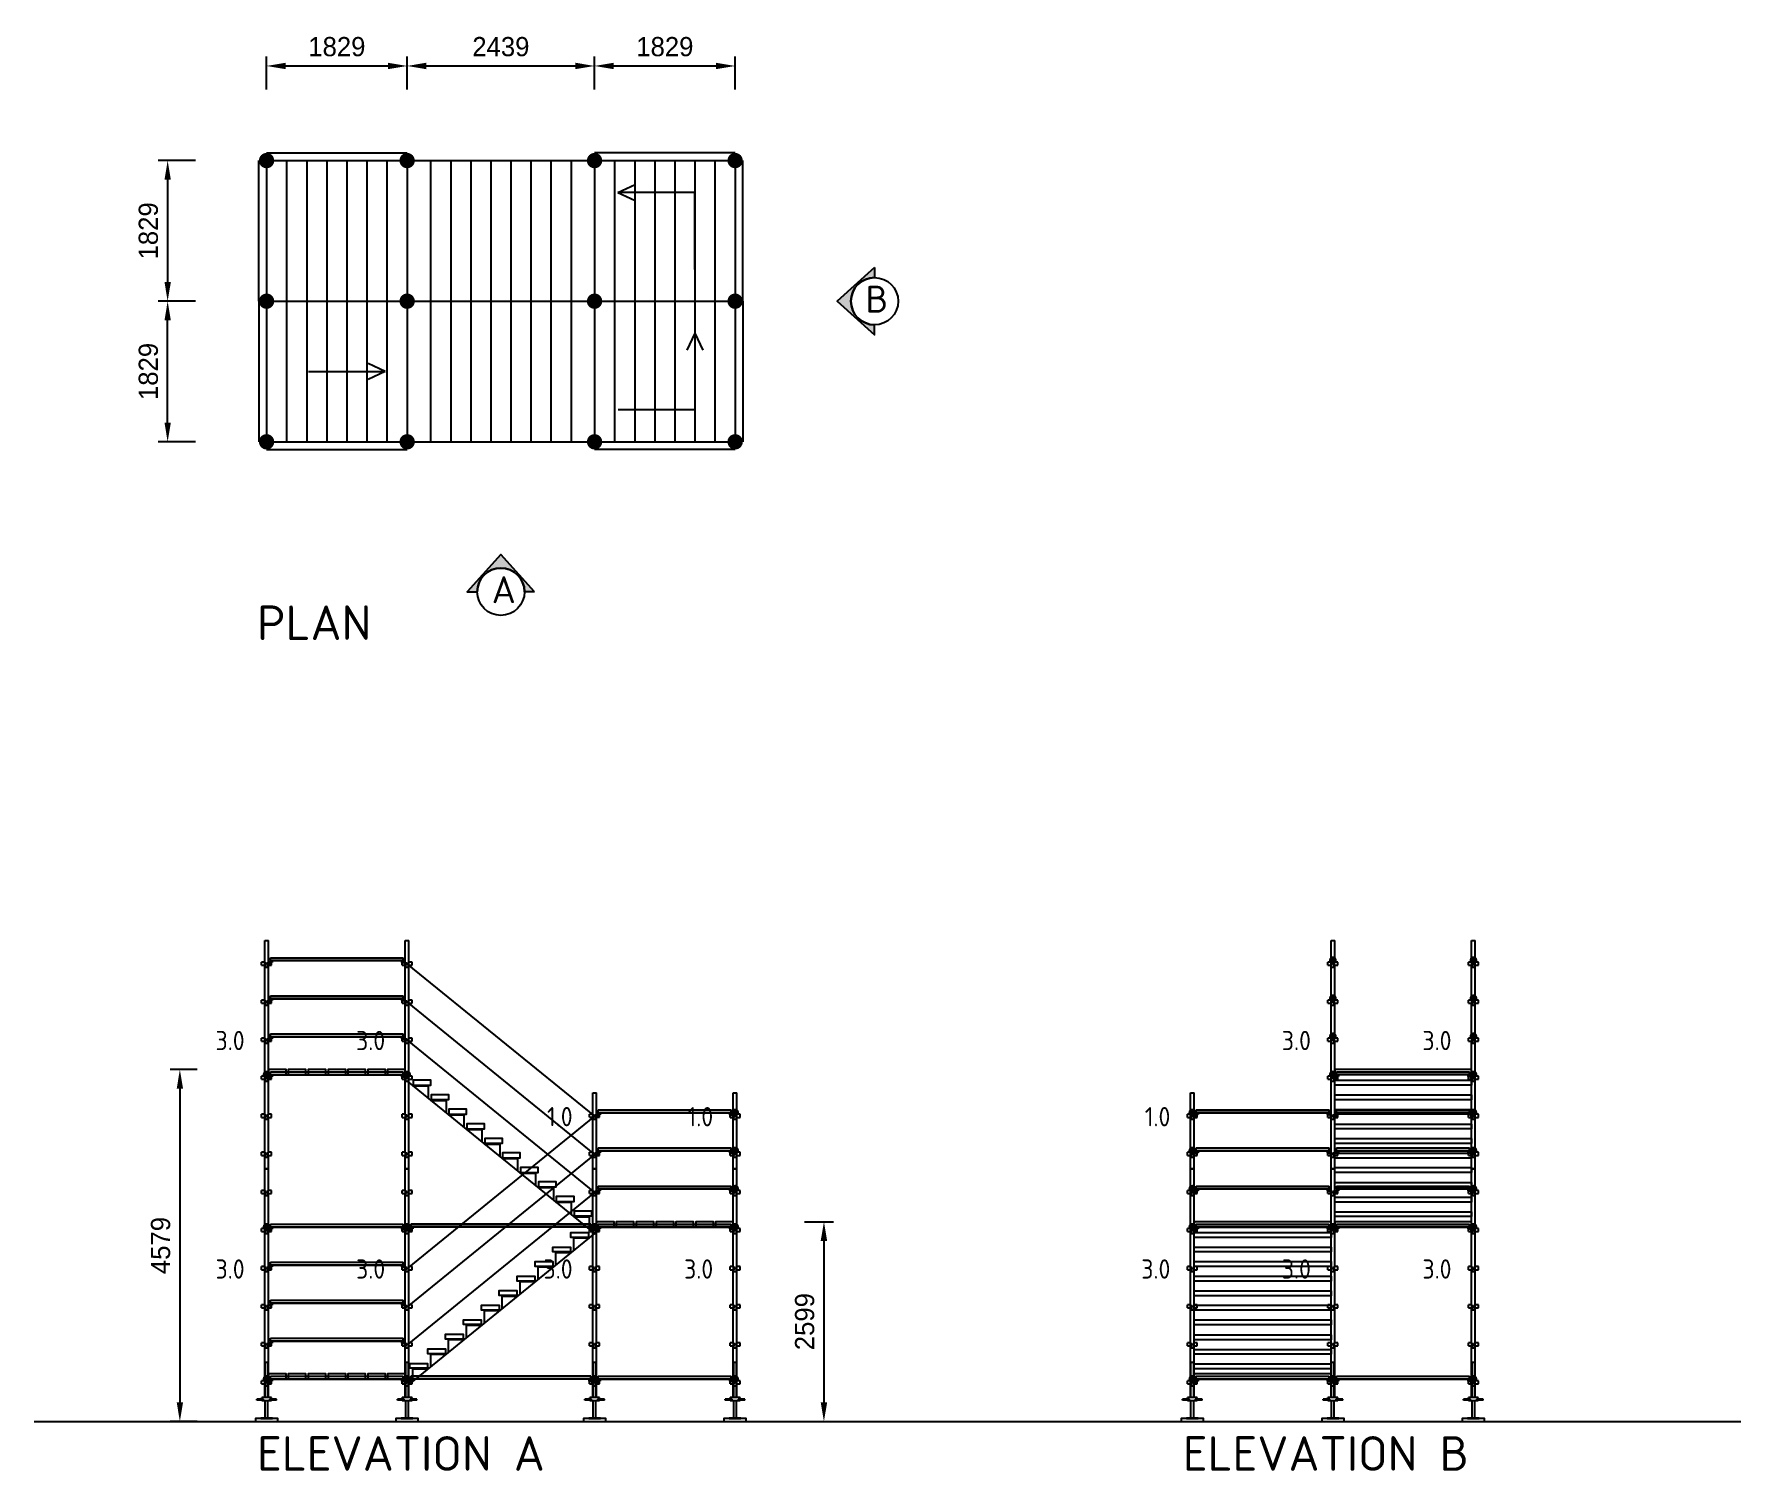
# Model space of a CAD drawing. Header units: millimetres. Extents: x 40089 to 62298, y -11048 to 7641.
import ezdxf
from ezdxf.enums import TextEntityAlignment as Align

# ---------------------------------------------------------------- set-up
doc = ezdxf.new("R2010")
doc.units = ezdxf.units.MM
doc.header["$PDMODE"] = 34
doc.header["$PDSIZE"] = -10
doc.layers.get('0').update_dxf_attribs({"linetype": 'CONTINUOUS'})
doc.layers.get('Defpoints').update_dxf_attribs({"linetype": 'CONTINUOUS'})
doc.layers.add('KwikScaf Matrix', color=7, linetype='CONTINUOUS')
doc.layers.add('KwikScaf Sections', color=7, linetype='CONTINUOUS')
doc.styles.add('KwikScaf ISO', font='isocp.shx')
doc.dimstyles.new('ISO-25', dxfattribs={"dimscale": 0, "dimtxt": 250, "dimasz": 250, "dimexe": 125, "dimexo": 125, "dimgap": 125, "dimtad": 1, "dimdec": 0, "dimdsep": 46, "dimtxsty": 'Standard', "dimcen": 250, "dimclrd": 256, "dimclre": 256, "dimclrt": 256, "dimazin": 0, "dimtfac": 1, "dimtdec": 0, "dimtmove": 0, "dimatfit": 3, "dimfxl": 1, "dimlwd": -1, "dimlwe": -1, "dimarcsym": 0})

# ---------------------------------------------------------------- blocks, each defined once
blk = doc.blocks.new('*D39')
for p, q in [((43113, 6921), (43113, 7352)), ((44942, 6921), (44942, 7352)), ((43363, 7227), (44692, 7227))]:
    blk.add_line(p, q)
for points in [[(43363, 7269), (43363, 7185), (43113, 7227)], [(44692, 7269), (44692, 7185), (44942, 7227)]]:
    blk.add_solid(points)
at = {"layer": 'Defpoints', "color": 0}
for p in [(44942, 7227), (43113, 6796), (44942, 6796)]:
    blk.add_point(p, dxfattribs=at)
at = {"insert": (44028, 7477), "char_height": 250, "attachment_point": 5}
blk.add_mtext('1829', dxfattribs=at)
blk = doc.blocks.new('*D40')
for p, q in [((44942, 6921), (44942, 7352)), ((47381, 6921), (47381, 7352)), ((45192, 7227), (47131, 7227))]:
    blk.add_line(p, q)
for points in [[(45192, 7269), (45192, 7185), (44942, 7227)], [(47131, 7269), (47131, 7185), (47381, 7227)]]:
    blk.add_solid(points)
at = {"layer": 'Defpoints', "color": 0}
for p in [(47381, 7227), (44942, 6796), (47381, 6796)]:
    blk.add_point(p, dxfattribs=at)
at = {"insert": (46162, 7477), "char_height": 250, "attachment_point": 5}
blk.add_mtext('2439', dxfattribs=at)
blk = doc.blocks.new('*D41')
for p, q in [((47381, 6921), (47381, 7352)), ((49210, 6921), (49210, 7352)), ((47631, 7227), (48960, 7227))]:
    blk.add_line(p, q)
for points in [[(47631, 7269), (47631, 7185), (47381, 7227)], [(48960, 7269), (48960, 7185), (49210, 7227)]]:
    blk.add_solid(points)
at = {"layer": 'Defpoints', "color": 0}
for p in [(49210, 7227), (47381, 6796), (49210, 6796)]:
    blk.add_point(p, dxfattribs=at)
at = {"insert": (48296, 7477), "char_height": 250, "attachment_point": 5}
blk.add_mtext('1829', dxfattribs=at)
blk = doc.blocks.new('*D42')
for p, q in [((42188, 5996), (41701, 5996)), ((41826, 5746), (41826, 4417)), ((42188, 4167), (41701, 4167))]:
    blk.add_line(p, q)
for points in [[(41785, 5746), (41868, 5746), (41826, 5996)], [(41785, 4417), (41868, 4417), (41826, 4167)]]:
    blk.add_solid(points)
at = {"layer": 'Defpoints', "color": 0}
for p in [(42313, 5996), (41826, 4167), (42313, 4167)]:
    blk.add_point(p, dxfattribs=at)
at = {"insert": (41576, 5082), "char_height": 250, "attachment_point": 5, "rotation": 90}
blk.add_mtext('1829', dxfattribs=at)
blk = doc.blocks.new('*D43')
for p, q in [((42188, 4167), (41701, 4167)), ((41826, 2588), (41826, 3917)), ((42188, 2338), (41701, 2338))]:
    blk.add_line(p, q)
for points in [[(41785, 3917), (41868, 3917), (41826, 4167)], [(41785, 2588), (41868, 2588), (41826, 2338)]]:
    blk.add_solid(points)
at = {"layer": 'Defpoints', "color": 0}
for p in [(41826, 4167), (42313, 4167), (42313, 2338)]:
    blk.add_point(p, dxfattribs=at)
at = {"insert": (41576, 3253), "char_height": 250, "attachment_point": 5, "rotation": 90}
blk.add_mtext('1829', dxfattribs=at)
blk = doc.blocks.new('2D Standard 3 Metre')
at = {"layer": 'KwikScaf Matrix', "color": 0, "extrusion": (0, 1, 0)}
for p, q in [((-185, -24), (-185, 24)), ((-185, 24), (-8, 24)), ((-33, 16), (7, 16)), ((-33, 16), (-33, 6)), ((-33, 6), (-33, -6)), ((-8, 64), (-8, 60)), ((-8, 64), (32, 64)), ((-8, 60), (-8, 22)), ((-8, 22), (32, 22)), ((-8, 22), (-8, 18)), ((32, 18), (-8, 18)), ((7, 6), (7, 16)), ((7, -6), (7, 6)), ((32, 60), (32, 64)), ((32, 22), (32, 60)), ((32, 24), (487, 24)), ((32, 18), (32, 22)), ((462, 16), (462, 6)), ((462, 16), (502, 16)), ((462, 6), (462, -6)), ((487, 64), (487, 60)), ((487, 64), (527, 64)), ((487, 60), (487, 22)), ((487, 22), (527, 22)), ((487, 22), (487, 18)), ((527, 18), (487, 18)), ((502, 6), (502, 16)), ((502, -6), (502, 6)), ((527, 60), (527, 64)), ((527, 22), (527, 60)), ((527, 24), (982, 24)), ((527, 18), (527, 22)), ((957, 16), (997, 16)), ((957, 16), (957, 6)), ((957, 6), (957, -6)), ((982, 64), (982, 60)), ((982, 64), (1022, 64)), ((982, 60), (982, 22)), ((982, 22), (1022, 22)), ((982, 22), (982, 18)), ((1022, 18), (982, 18)), ((997, 6), (997, 16)), ((997, -6), (997, 6)), ((1022, 60), (1022, 64)), ((1022, 22), (1022, 60)), ((1022, 24), (1477, 24)), ((1022, 18), (1022, 22)), ((1452, 16), (1492, 16)), ((1452, 16), (1452, 6)), ((1452, 6), (1452, -6)), ((1477, 64), (1477, 60)), ((1477, 64), (1517, 64)), ((1477, 60), (1477, 22)), ((1477, 22), (1517, 22)), ((1477, 22), (1477, 18)), ((1517, 18), (1477, 18)), ((1492, 6), (1492, 16)), ((1492, -6), (1492, 6)), ((1517, 60), (1517, 64)), ((1517, 22), (1517, 60)), ((1517, 24), (1972, 24)), ((1517, 18), (1517, 22)), ((1947, 16), (1987, 16)), ((1947, 16), (1947, 6)), ((1947, 6), (1947, -6)), ((1972, 64), (1972, 60)), ((1972, 64), (2012, 64)), ((1972, 60), (1972, 22)), ((1972, 22), (2012, 22)), ((1972, 22), (1972, 18)), ((2012, 18), (1972, 18)), ((1987, 6), (1987, 16)), ((1987, -6), (1987, 6)), ((2012, 60), (2012, 64)), ((2012, 22), (2012, 60)), ((2012, 24), (2467, 24)), ((2012, 18), (2012, 22)), ((2442, 16), (2442, 6)), ((2442, 16), (2482, 16)), ((2442, 6), (2442, -6)), ((2467, 64), (2467, 60)), ((2467, 64), (2507, 64)), ((2467, 60), (2467, 22)), ((2467, 22), (2507, 22)), ((2467, 22), (2467, 18)), ((2507, 18), (2467, 18)), ((2482, 6), (2482, 16)), ((2482, -6), (2482, 6)), ((2507, 60), (2507, 64)), ((2507, 22), (2507, 60)), ((2507, 24), (2787, 24)), ((2507, 18), (2507, 22)), ((2787, 24), (2787, -24)), ((-185, -24), (-8, -24)), ((-33, -6), (-33, -16)), ((-33, -16), (7, -16)), ((-8, -18), (32, -18)), ((-8, -18), (-8, -22)), ((-8, -22), (-8, -60)), ((-8, -22), (32, -22)), ((-8, -60), (-8, -64)), ((-8, -64), (32, -64)), ((7, -16), (7, -6)), ((32, -22), (32, -18)), ((32, -60), (32, -22)), ((32, -24), (487, -24)), ((32, -64), (32, -60)), ((462, -6), (462, -16)), ((462, -16), (502, -16)), ((487, -18), (527, -18)), ((487, -18), (487, -22)), ((487, -22), (487, -60)), ((487, -22), (527, -22)), ((487, -60), (487, -64)), ((487, -64), (527, -64)), ((502, -16), (502, -6)), ((527, -22), (527, -18)), ((527, -60), (527, -22)), ((527, -24), (982, -24)), ((527, -64), (527, -60)), ((957, -6), (957, -16)), ((957, -16), (997, -16)), ((982, -18), (1022, -18)), ((982, -18), (982, -22)), ((982, -22), (982, -60)), ((982, -22), (1022, -22)), ((982, -60), (982, -64)), ((982, -64), (1022, -64)), ((997, -16), (997, -6)), ((1022, -22), (1022, -18)), ((1022, -60), (1022, -22)), ((1022, -24), (1477, -24)), ((1022, -64), (1022, -60)), ((1452, -6), (1452, -16)), ((1452, -16), (1492, -16)), ((1477, -18), (1517, -18)), ((1477, -18), (1477, -22)), ((1477, -22), (1477, -60)), ((1477, -22), (1517, -22)), ((1477, -60), (1477, -64)), ((1477, -64), (1517, -64)), ((1492, -16), (1492, -6)), ((1517, -22), (1517, -18)), ((1517, -60), (1517, -22)), ((1517, -24), (1972, -24)), ((1517, -64), (1517, -60)), ((1947, -6), (1947, -16)), ((1947, -16), (1987, -16)), ((1972, -18), (2012, -18)), ((1972, -18), (1972, -22)), ((1972, -22), (1972, -60)), ((1972, -22), (2012, -22)), ((1972, -60), (1972, -64)), ((1972, -64), (2012, -64)), ((1987, -16), (1987, -6)), ((2012, -22), (2012, -18)), ((2012, -60), (2012, -22)), ((2012, -24), (2467, -24)), ((2012, -64), (2012, -60)), ((2442, -6), (2442, -16)), ((2442, -16), (2482, -16)), ((2467, -18), (2507, -18)), ((2467, -18), (2467, -22)), ((2467, -22), (2467, -60)), ((2467, -22), (2507, -22)), ((2467, -60), (2467, -64)), ((2467, -64), (2507, -64)), ((2482, -16), (2482, -6)), ((2507, -22), (2507, -18)), ((2507, -60), (2507, -22)), ((2507, -24), (2787, -24)), ((2507, -64), (2507, -60))]:
    blk.add_line(p, q, dxfattribs=at)
blk = doc.blocks.new('2D Jack Adjustable Screw')
at = {"color": 0, "extrusion": (1, -1.83691e-16, 2.30446e-16)}
for p, q in [((-265.5, 100), (-273.5, 100)), ((-273.5, 100), (-273.5, -52)), ((-265.5, 100), (-265.5, -52)), ((-265.5, 42.5), (-40, 42.5)), ((-265.5, 5.5), (-40, 5.5)), ((-40, 87.75), (-35, 87.75)), ((-40, 87.75), (-40, 24)), ((-40, 24), (-40, -39.75)), ((-35, 151.5), (-20, 151.5)), ((-35, 62.25), (-35, 151.5)), ((-35, 62.25), (-20, 62.25)), ((-20, 62.25), (-20, 151.5)), ((-20, 87.75), (0, 87.75)), ((0, 24), (0, 87.75)), ((0, 42.5), (454.5, 42.5)), ((0, -39.75), (0, 24)), ((0, 5.5), (454.5, 5.5)), ((454.5, 24), (454.5, 42.5)), ((454.5, 5.5), (454.5, 24)), ((-265.5, -52), (-273.5, -52)), ((-40, -39.75), (-35, -39.75)), ((-20, -14.25), (-35, -14.25)), ((-35, -103.5), (-35, -14.25)), ((-35, -103.5), (-20, -103.5)), ((-20, -103.5), (-20, -14.25)), ((-20, -39.75), (0, -39.75))]:
    blk.add_line(p, q, dxfattribs=at)
blk = doc.blocks.new('2D Transom 1.8 Metre')
at = {"color": 0, "extrusion": (0, 1, -1.83691e-16)}
for p, q in [((0, -25), (0, 50)), ((0, 50), (20, 50)), ((13, 0), (10, -25)), ((50, 0), (13, 0)), ((20, 50), (17, 25)), ((17, 25), (25, 25)), ((25, 63), (1755, 63)), ((25, 30), (25, 63)), ((25, 30), (1755, 30)), ((25, 25), (25, 30)), ((25, 25), (1755, 25)), ((50, 25), (50, 0)), ((1730, 25), (1730, 0)), ((1755, 30), (1755, 63)), ((1755, 25), (1755, 30)), ((1763, 25), (1755, 25)), ((1760, 50), (1763, 25)), ((1780, 50), (1760, 50)), ((1780, -25), (1780, 50)), ((10, -25), (0, -25)), ((1730, 0), (1767, 0)), ((1767, 0), (1770, -25)), ((1770, -25), (1780, -25))]:
    blk.add_line(p, q, dxfattribs=at)
blk = doc.blocks.new('2D Standard 1 Metre')
at = {"layer": 'KwikScaf Matrix', "color": 0, "extrusion": (0, 1, 0)}
for p, q in [((-185, -24), (-185, 24)), ((-185, 24), (-8, 24)), ((-33, 16), (7, 16)), ((-33, 16), (-33, 6)), ((-33, 6), (-33, -6)), ((-8, 64), (32, 64)), ((-8, 64), (-8, 60)), ((-8, 60), (-8, 22)), ((-8, 22), (32, 22)), ((-8, 22), (-8, 18)), ((32, 18), (-8, 18)), ((7, 6), (7, 16)), ((7, -6), (7, 6)), ((32, 60), (32, 64)), ((32, 22), (32, 60)), ((32, 24), (487, 24)), ((32, 18), (32, 22)), ((462, 16), (502, 16)), ((462, 16), (462, 6)), ((462, 6), (462, -6)), ((487, 64), (487, 60)), ((487, 64), (527, 64)), ((487, 60), (487, 22)), ((487, 22), (527, 22)), ((487, 22), (487, 18)), ((527, 18), (487, 18)), ((502, 6), (502, 16)), ((502, -6), (502, 6)), ((527, 60), (527, 64)), ((527, 22), (527, 60)), ((527, 24), (805, 24)), ((527, 18), (527, 22)), ((805, 24), (805, -24)), ((-185, -24), (-8, -24)), ((-33, -6), (-33, -16)), ((-33, -16), (7, -16)), ((-8, -18), (32, -18)), ((-8, -18), (-8, -22)), ((-8, -22), (32, -22)), ((-8, -22), (-8, -60)), ((-8, -60), (-8, -64)), ((-8, -64), (32, -64)), ((7, -16), (7, -6)), ((32, -22), (32, -18)), ((32, -60), (32, -22)), ((32, -24), (487, -24)), ((32, -64), (32, -60)), ((462, -6), (462, -16)), ((462, -16), (502, -16)), ((487, -18), (527, -18)), ((487, -18), (487, -22)), ((487, -22), (487, -60)), ((487, -22), (527, -22)), ((487, -60), (487, -64)), ((487, -64), (527, -64)), ((502, -16), (502, -6)), ((527, -22), (527, -18)), ((527, -60), (527, -22)), ((527, -24), (805, -24)), ((527, -64), (527, -60))]:
    blk.add_line(p, q, dxfattribs=at)
blk = doc.blocks.new('2D Transom 2.4 Metre')
at = {"color": 0, "extrusion": (0, 1, -1.83691e-16)}
for p, q in [((0, -25), (0, 50)), ((0, 50), (20, 50)), ((13, 0), (10, -25)), ((50, 0), (13, 0)), ((20, 50), (17, 25)), ((17, 25), (25, 25)), ((2365, 63), (25, 63)), ((25, 63), (25, 30)), ((2365, 30), (25, 30)), ((25, 30), (25, 25)), ((2365, 25), (25, 25)), ((50, 25), (50, 0)), ((2340, 25), (2340, 0)), ((2365, 30), (2365, 63)), ((2365, 25), (2365, 30)), ((2373, 25), (2365, 25)), ((2370, 50), (2373, 25)), ((2390, 50), (2370, 50)), ((2390, -25), (2390, 50)), ((10, -25), (0, -25)), ((2340, 0), (2377, 0)), ((2377, 0), (2380, -25)), ((2380, -25), (2390, -25))]:
    blk.add_line(p, q, dxfattribs=at)
blk = doc.blocks.new('*D60')
for p, q in [((42212, -5827), (41860, -5827)), ((41985, -6077), (41985, -10156)), ((42212, -10406), (41860, -10406))]:
    blk.add_line(p, q)
for points in [[(41944, -6077), (42027, -6077), (41985, -5827)], [(41944, -10156), (42027, -10156), (41985, -10406)]]:
    blk.add_solid(points)
at = {"layer": 'Defpoints', "color": 0}
for p in [(42337, -5827), (41985, -10406), (42337, -10406)]:
    blk.add_point(p, dxfattribs=at)
at = {"insert": (41735, -8117), "char_height": 250, "attachment_point": 5, "rotation": 90}
blk.add_mtext('4579', dxfattribs=at)
blk = doc.blocks.new('*D61')
for p, q in [((50111, -7807), (50491, -7807)), ((50366, -8057), (50366, -10156)), ((50111, -10406), (50491, -10406))]:
    blk.add_line(p, q)
for points in [[(50324, -8057), (50408, -8057), (50366, -7807)], [(50324, -10156), (50408, -10156), (50366, -10406)]]:
    blk.add_solid(points)
at = {"layer": 'Defpoints', "color": 0}
for p in [(49986, -7807), (49986, -10406), (50366, -10406)]:
    blk.add_point(p, dxfattribs=at)
at = {"insert": (50116, -9107), "char_height": 250, "attachment_point": 5, "rotation": 90}
blk.add_mtext('2599', dxfattribs=at)

msp = doc.modelspace()

# ---------------------------------------------------------------- hatches: boundary and pattern name
h = msp.add_hatch(color=5)
edge = h.paths.add_edge_path()
edge.add_arc((43113.4, 5996), 100, 0, 360)
h = msp.add_hatch(color=5)
edge = h.paths.add_edge_path()
edge.add_arc((44942.4, 5996), 100, 0, 360)
h = msp.add_hatch(color=5)
edge = h.paths.add_edge_path()
edge.add_arc((47381.4, 5996), 100, 0, 360)
h = msp.add_hatch(color=5)
edge = h.paths.add_edge_path()
edge.add_arc((49210.4, 5996), 100, 0, 360)
h = msp.add_hatch(color=256)
edge = h.paths.add_edge_path()
edge.add_line((51024.8, 4604.5), (50540.3, 4167))
edge.add_line((50540.3, 4167), (51024.8, 3729.5))
edge.add_line((51024.8, 3729.5), (51024.8, 3859.5))
edge.add_arc((51024.8, 4167), 307.5, 90, 270, ccw=False)
edge.add_line((51024.8, 4474.5), (51024.8, 4604.5))
h = msp.add_hatch(color=5)
edge = h.paths.add_edge_path()
edge.add_arc((43113.4, 4167), 100, 0, 360)
h = msp.add_hatch(color=5)
edge = h.paths.add_edge_path()
edge.add_arc((44942.4, 4167), 100, 0, 360)
h = msp.add_hatch(color=5)
edge = h.paths.add_edge_path()
edge.add_arc((47381.4, 4167), 100, 0, 360)
h = msp.add_hatch(color=5)
edge = h.paths.add_edge_path()
edge.add_arc((49210.4, 4167), 100, 0, 360)
h = msp.add_hatch(color=5)
edge = h.paths.add_edge_path()
edge.add_arc((43113.4, 2338), 100, 0, 360)
h = msp.add_hatch(color=5)
edge = h.paths.add_edge_path()
edge.add_arc((44942.4, 2338), 100, 0, 360)
h = msp.add_hatch(color=5)
edge = h.paths.add_edge_path()
edge.add_arc((47381.4, 2338), 100, 0, 360)
h = msp.add_hatch(color=5)
edge = h.paths.add_edge_path()
edge.add_arc((49210.4, 2338), 100, 0, 360)
h = msp.add_hatch(color=256)
edge = h.paths.add_edge_path()
edge.add_line((46599.4, 387.7), (46161.9, 872.2))
edge.add_line((46161.9, 872.2), (45724.4, 387.7))
edge.add_line((45724.4, 387.7), (45854.4, 387.7))
edge.add_arc((46161.9, 387.7), 307.5, 0, 180, ccw=False)
edge.add_line((46469.4, 387.7), (46599.4, 387.7))

# ---------------------------------------------------------------- linework, layer by layer
at = {"color": 5}
for p, q in [((43113.4, 6096), (44942.4, 6096)), ((49210.4, 6096), (47381.4, 6096)), ((43013.4, 4167), (43013.4, 5996)), ((43113.4, 5996), (44942.4, 5996)), ((43113.4, 5996), (43113.4, 4167)), ((43374.4, 5996), (43374.4, 4167)), ((43635.4, 5996), (43635.4, 4167)), ((43896.4, 5996), (43896.4, 4167)), ((44157.4, 5996), (44157.4, 4167)), ((44418.4, 5996), (44418.4, 4167)), ((44679.4, 5996), (44679.4, 4167)), ((44942.4, 5996), (44942.4, 4167)), ((47381.4, 5996), (49210.4, 5996)), ((47381.4, 5996), (47381.4, 4167)), ((47642.4, 5996), (47642.4, 4167)), ((47903.4, 5996), (47903.4, 4167)), ((48164.4, 5996), (48164.4, 4167)), ((48425.4, 5996), (48425.4, 4167)), ((48686.4, 5996), (48686.4, 4167)), ((48947.4, 5996), (48947.4, 4167)), ((49210.4, 5996), (49210.4, 4167)), ((49310.4, 4167), (49310.4, 5996)), ((43013.4, 4167), (43013.4, 2338)), ((43113.4, 4167), (44942.4, 4167)), ((43113.4, 4167), (43113.4, 2338)), ((43374.4, 4167), (43374.4, 2338)), ((43635.4, 4167), (43635.4, 2338)), ((43896.4, 4167), (43896.4, 2338)), ((44157.4, 4167), (44157.4, 2338)), ((44418.4, 4167), (44418.4, 2338)), ((44679.4, 4167), (44679.4, 2338)), ((44942.4, 4167), (44942.4, 2338)), ((47381.4, 4167), (49210.4, 4167)), ((47381.4, 4167), (47381.4, 2338)), ((47642.4, 4167), (47642.4, 2338)), ((47903.4, 4167), (47903.4, 2338)), ((48164.4, 4167), (48164.4, 2338)), ((48425.4, 4167), (48425.4, 2338)), ((48686.4, 4167), (48686.4, 2338)), ((48947.4, 4167), (48947.4, 2338)), ((49210.4, 4167), (49210.4, 2338)), ((49310.4, 4167), (49310.4, 2338)), ((43113.4, 2338), (44942.4, 2338)), ((43113.4, 2238), (44942.4, 2238)), ((47381.4, 2338), (49210.4, 2338)), ((49210.4, 2238), (47381.4, 2238))]:
    msp.add_line(p, q, dxfattribs=at)
at = {"color": 3}
for p, q in [((44942.4, 5996), (47381.4, 5996)), ((44942.4, 4167), (47381.4, 4167)), ((44942.4, 2338), (47381.4, 2338))]:
    msp.add_line(p, q, dxfattribs=at)
for p, q in [((45248.4, 5996), (45248.4, 4167)), ((45509.4, 5996), (45509.4, 4167)), ((45770.4, 5996), (45770.4, 4167)), ((46031.4, 5996), (46031.4, 4167)), ((46292.4, 5996), (46292.4, 4167)), ((46553.4, 5996), (46553.4, 4167)), ((46814.4, 5996), (46814.4, 4167)), ((47075.4, 5996), (47075.4, 4167)), ((47684, 5581.5), (47908.1, 5686.9)), ((48684, 5581.5), (47684, 5581.5)), ((47684, 5581.5), (47908.1, 5476.2)), ((48684, 4581.5), (48684, 5581.5)), ((51024.8, 4604.5), (51024.8, 4474.5)), ((45248.4, 4167), (45248.4, 2338)), ((45509.4, 4167), (45509.4, 2338)), ((45770.4, 4167), (45770.4, 2338)), ((46031.4, 4167), (46031.4, 2338)), ((46292.4, 4167), (46292.4, 2338)), ((46553.4, 4167), (46553.4, 2338)), ((46814.4, 4167), (46814.4, 2338)), ((47075.4, 4167), (47075.4, 2338)), ((48686.4, 3752.5), (48581, 3528.5)), ((48686.4, 3752.5), (48686.4, 2752.5)), ((48686.4, 3752.5), (48791.7, 3528.5)), ((44657.4, 3252.5), (44433.4, 3357.9)), ((43657.4, 3252.5), (44657.4, 3252.5)), ((44657.4, 3252.5), (44433.4, 3147.2)), ((48686.4, 2752.5), (47686.4, 2752.5)), ((46599.4, 387.7), (46469.4, 387.7)), ((44942.4, -4454.8), (47381.4, -6436.1)), ((44942.4, -4949.8), (47381.4, -6931.1)), ((44942.4, -5445.1), (47381.4, -7426.3)), ((44942.4, -5980.1), (47381.4, -7961.3)), ((45016, -6039.9), (45216, -6039.9)), ((45216, -6039.9), (45216, -6202.3)), ((47381.4, -6436), (44942.4, -8417.3)), ((45248.8, -6229), (45448.8, -6229)), ((45448.8, -6229), (45448.8, -6391.5)), ((45481.7, -6418.2), (45681.7, -6418.2)), ((45681.7, -6418.2), (45681.7, -6580.6)), ((45714.5, -6607.3), (45914.5, -6607.3)), ((45914.5, -6607.3), (45914.5, -6769.8)), ((45947.4, -6796.5), (46147.4, -6796.5)), ((46147.4, -6796.5), (46147.4, -6958.9)), ((47381.4, -6931), (44942.4, -8912.3)), ((46180.2, -6985.6), (46380.2, -6985.6)), ((46380.2, -6985.6), (46380.2, -7148.1)), ((46413.1, -7174.8), (46613.1, -7174.8)), ((46613.1, -7174.8), (46613.1, -7337.2)), ((47381.4, -7426.3), (44942.4, -9407.5)), ((46646, -7363.9), (46846, -7363.9)), ((46846, -7363.9), (46846, -7526.4)), ((46878.8, -7553.1), (47078.8, -7553.1)), ((47078.8, -7553.1), (47078.8, -7715.5)), ((47111.7, -7742.2), (47311.7, -7742.2)), ((47311.7, -7742.2), (47311.7, -7904.7)), ((47381.4, -7961.3), (44942.4, -9942.5)), ((47075, -8210.2), (46875, -8210.2)), ((46875, -8210.2), (46875, -8372.7)), ((47107.8, -8021.1), (47107.8, -8183.5)), ((47307.8, -8021.1), (47107.8, -8021.1)), ((46842.1, -8399.4), (46642.1, -8399.4)), ((46642.1, -8399.4), (46642.1, -8561.8)), ((46409.3, -8588.5), (46409.3, -8751)), ((46609.3, -8588.5), (46409.3, -8588.5)), ((46176.4, -8777.7), (46176.4, -8940.1)), ((46376.4, -8777.7), (46176.4, -8777.7)), ((45943.5, -8966.8), (45943.5, -9129.3)), ((46143.5, -8966.8), (45943.5, -8966.8)), ((45910.7, -9156), (45710.7, -9156)), ((45710.7, -9156), (45710.7, -9318.4)), ((45445, -9534.3), (45245, -9534.3)), ((45245, -9534.3), (45245, -9696.7)), ((45677.8, -9345.1), (45477.8, -9345.1)), ((45477.8, -9345.1), (45477.8, -9507.6)), ((45212.1, -9723.4), (45012.1, -9723.4)), ((45012.1, -9723.4), (45012.1, -9885.9)), ((40088.7, -10406.3), (62297.7, -10406.3))]:
    msp.add_line(p, q)
for points in [[(51024.8, 4604.5), (50540.3, 4167), (51024.8, 3729.5), (51024.8, 3859.5)], [(46599.4, 387.7), (46161.9, 872.2), (45724.4, 387.7), (45854.4, 387.7)]]:
    msp.add_lwpolyline(points)
for points in [[(45021, -6029.9), (45251, -6029.9), (45251, -5965.9), (45021, -5965.9)], [(57012.7, -5967.1), (58793.7, -5967.1), (58793.7, -6031.1), (57012.7, -6031.1)], [(45253.8, -6219), (45483.8, -6219), (45483.8, -6155), (45253.8, -6155)], [(57012.7, -6156.2), (58793.7, -6156.2), (58793.7, -6220.2), (57012.7, -6220.2)], [(45486.7, -6408.2), (45716.7, -6408.2), (45716.7, -6344.2), (45486.7, -6344.2)], [(57012.7, -6345.4), (58793.7, -6345.4), (58793.7, -6409.4), (57012.7, -6409.4)], [(45719.5, -6597.3), (45949.5, -6597.3), (45949.5, -6533.3), (45719.5, -6533.3)], [(57012.7, -6536.4), (58793.7, -6536.4), (58793.7, -6600.4), (57012.7, -6600.4)], [(45952.4, -6786.5), (46182.4, -6786.5), (46182.4, -6722.5), (45952.4, -6722.5)], [(57012.7, -6725.6), (58793.7, -6725.6), (58793.7, -6789.6), (57012.7, -6789.6)], [(46185.2, -6975.6), (46415.2, -6975.6), (46415.2, -6911.6), (46185.2, -6911.6)], [(46418.1, -7164.8), (46648.1, -7164.8), (46648.1, -7100.8), (46418.1, -7100.8)], [(57012.7, -6914.7), (58793.7, -6914.7), (58793.7, -6978.7), (57012.7, -6978.7)], [(57012.7, -7103.9), (58793.7, -7103.9), (58793.7, -7167.9), (57012.7, -7167.9)], [(46651, -7353.9), (46881, -7353.9), (46881, -7289.9), (46651, -7289.9)], [(57012.7, -7298.9), (58793.7, -7298.9), (58793.7, -7362.9), (57012.7, -7362.9)], [(46883.8, -7543.1), (47113.8, -7543.1), (47113.8, -7479.1), (46883.8, -7479.1)], [(57012.7, -7488.1), (58793.7, -7488.1), (58793.7, -7552.1), (57012.7, -7552.1)], [(47116.7, -7732.2), (47346.7, -7732.2), (47346.7, -7668.2), (47116.7, -7668.2)], [(57012.7, -7677.2), (58793.7, -7677.2), (58793.7, -7741.2), (57012.7, -7741.2)], [(47302.8, -8011.1), (47072.8, -8011.1), (47072.8, -7947.1), (47302.8, -7947.1)], [(55183.7, -7947.1), (56964.7, -7947.1), (56964.7, -8011.1), (55183.7, -8011.1)], [(47070, -8200.2), (46840, -8200.2), (46840, -8136.2), (47070, -8136.2)], [(55183.7, -8136.2), (56964.7, -8136.2), (56964.7, -8200.2), (55183.7, -8200.2)], [(46837.1, -8389.4), (46607.1, -8389.4), (46607.1, -8325.4), (46837.1, -8325.4)], [(55183.7, -8325.4), (56964.7, -8325.4), (56964.7, -8389.4), (55183.7, -8389.4)], [(46604.3, -8578.5), (46374.3, -8578.5), (46374.3, -8514.5), (46604.3, -8514.5)], [(55183.7, -8516.4), (56964.7, -8516.4), (56964.7, -8580.4), (55183.7, -8580.4)], [(46371.4, -8767.7), (46141.4, -8767.7), (46141.4, -8703.7), (46371.4, -8703.7)], [(55183.7, -8705.6), (56964.7, -8705.6), (56964.7, -8769.6), (55183.7, -8769.6)], [(45905.7, -9146), (45675.7, -9146), (45675.7, -9082), (45905.7, -9082)], [(46138.5, -8956.8), (45908.5, -8956.8), (45908.5, -8892.8), (46138.5, -8892.8)], [(55183.7, -8894.7), (56964.7, -8894.7), (56964.7, -8958.7), (55183.7, -8958.7)], [(55183.7, -9083.9), (56964.7, -9083.9), (56964.7, -9147.9), (55183.7, -9147.9)], [(45672.8, -9335.1), (45442.8, -9335.1), (45442.8, -9271.1), (45672.8, -9271.1)], [(55183.7, -9278.9), (56964.7, -9278.9), (56964.7, -9342.9), (55183.7, -9342.9)], [(45440, -9524.3), (45210, -9524.3), (45210, -9460.3), (45440, -9460.3)], [(55183.7, -9468.1), (56964.7, -9468.1), (56964.7, -9532.1), (55183.7, -9532.1)], [(45207.1, -9713.4), (44977.1, -9713.4), (44977.1, -9649.4), (45207.1, -9649.4)], [(55183.7, -9657.2), (56964.7, -9657.2), (56964.7, -9721.2), (55183.7, -9721.2)]]:
    msp.add_lwpolyline(points, close=True)
for centre in [(51024.8, 4167), (46161.9, 387.7)]:
    msp.add_circle(centre, 307.5)
for centre, start, end in [((51024.8, 4167), 90, 270), ((46161.9, 387.7), 0, 180)]:
    msp.add_arc(centre, 307.5, start, end)
at = {"layer": 'KwikScaf Sections', "color": 40, "const_width": 50}
for points in [[(56963.7, -4405, 1), (57013.7, -4405, 1)], [(58792.7, -4405, 1), (58842.7, -4405, 1)], [(56963.7, -4900, 1), (57013.7, -4900, 1)], [(58792.7, -4900, 1), (58842.7, -4900, 1)], [(56963.7, -5395, 1), (57013.7, -5395, 1)], [(58792.7, -5395, 1), (58842.7, -5395, 1)], [(43088.4, -5892, 1), (43138.4, -5892, 1)], [(44917.4, -5892, 1), (44967.4, -5892, 1)], [(56963.7, -5890, 1), (57013.7, -5890, 1)], [(58792.7, -5890, 1), (58842.7, -5890, 1)], [(49185.4, -6385, 1), (49235.4, -6385, 1)], [(55134.7, -6385, 1), (55184.7, -6385, 1)], [(58792.7, -6385, 1), (58842.7, -6385, 1)], [(49185.4, -6880, 1), (49235.4, -6880, 1)], [(55134.7, -6880, 1), (55184.7, -6880, 1)], [(58792.7, -6880, 1), (58842.7, -6880, 1)], [(49185.4, -7377, 1), (49235.4, -7377, 1)], [(55134.7, -7377, 1), (55184.7, -7377, 1)], [(58792.7, -7377, 1), (58842.7, -7377, 1)], [(43088.4, -7874, 1), (43138.4, -7874, 1)], [(44917.4, -7874, 1), (44967.4, -7874, 1)], [(47356.4, -7872, 1), (47406.4, -7872, 1)], [(49185.4, -7872, 1), (49235.4, -7872, 1)], [(55134.7, -7872, 1), (55184.7, -7872, 1)], [(56963.7, -7872, 1), (57013.7, -7872, 1)], [(58792.7, -7872, 1), (58842.7, -7872, 1)], [(43088.4, -9852, 1), (43138.4, -9852, 1)], [(44917.4, -9852, 1), (44967.4, -9852, 1)], [(47356.4, -9852, 1), (47406.4, -9852, 1)], [(49185.4, -9852, 1), (49235.4, -9852, 1)], [(55134.7, -9852, 1), (55184.7, -9852, 1)], [(56963.7, -9852, 1), (57013.7, -9852, 1)], [(58792.7, -9852, 1), (58842.7, -9852, 1)]]:
    msp.add_lwpolyline(points, format="xyb", close=True, dxfattribs=at)
at = {"layer": 'KwikScaf Sections', "color": 20}
for points in [[(43137.4, -5891), (43367.4, -5891), (43367.4, -5827), (43137.4, -5827)], [(43395.9, -5891), (43625.9, -5891), (43625.9, -5827), (43395.9, -5827)], [(43654.4, -5891), (43884.4, -5891), (43884.4, -5827), (43654.4, -5827)], [(43912.9, -5891), (44142.9, -5891), (44142.9, -5827), (43912.9, -5827)], [(44171.4, -5891), (44401.4, -5891), (44401.4, -5827), (44171.4, -5827)], [(44429.9, -5891), (44659.9, -5891), (44659.9, -5827), (44429.9, -5827)], [(44688.4, -5891), (44918.4, -5891), (44918.4, -5827), (44688.4, -5827)], [(57012.7, -5889), (58793.7, -5889), (58793.7, -5825), (57012.7, -5825)], [(47405.4, -7871), (47635.4, -7871), (47635.4, -7807), (47405.4, -7807)], [(47663.9, -7871), (47893.9, -7871), (47893.9, -7807), (47663.9, -7807)], [(47922.4, -7871), (48152.4, -7871), (48152.4, -7807), (47922.4, -7807)], [(48180.9, -7871), (48410.9, -7871), (48410.9, -7807), (48180.9, -7807)], [(48439.4, -7871), (48669.4, -7871), (48669.4, -7807), (48439.4, -7807)], [(48697.9, -7871), (48927.9, -7871), (48927.9, -7807), (48697.9, -7807)], [(48956.4, -7871), (49186.4, -7871), (49186.4, -7807), (48956.4, -7807)], [(55183.7, -7871), (56964.7, -7871), (56964.7, -7807), (55183.7, -7807)], [(57012.7, -7871), (58793.7, -7871), (58793.7, -7807), (57012.7, -7807)], [(43137.4, -9851), (43367.4, -9851), (43367.4, -9787), (43137.4, -9787)], [(43395.9, -9851), (43625.9, -9851), (43625.9, -9787), (43395.9, -9787)], [(43654.4, -9851), (43884.4, -9851), (43884.4, -9787), (43654.4, -9787)], [(43912.9, -9851), (44142.9, -9851), (44142.9, -9787), (43912.9, -9787)], [(44171.4, -9851), (44401.4, -9851), (44401.4, -9787), (44171.4, -9787)], [(44429.9, -9851), (44659.9, -9851), (44659.9, -9787), (44429.9, -9787)], [(44688.4, -9851), (44918.4, -9851), (44918.4, -9787), (44688.4, -9787)], [(55183.7, -9851), (56964.7, -9851), (56964.7, -9787), (55183.7, -9787)]]:
    msp.add_lwpolyline(points, close=True, dxfattribs=at)
at = {"layer": 'KwikScaf Sections', "color": 1}
for points in [[(42968.4, -10406.3), (43258.4, -10406.3), (43258.4, -10368.3), (42968.4, -10368.3)], [(44797.4, -10406.3), (45087.4, -10406.3), (45087.4, -10368.3), (44797.4, -10368.3)], [(47236.4, -10406.3), (47526.4, -10406.3), (47526.4, -10368.3), (47236.4, -10368.3)], [(49065.4, -10406.3), (49355.4, -10406.3), (49355.4, -10368.3), (49065.4, -10368.3)], [(55014.7, -10406.3), (55304.7, -10406.3), (55304.7, -10368.3), (55014.7, -10368.3)], [(56843.7, -10406.3), (57133.7, -10406.3), (57133.7, -10368.3), (56843.7, -10368.3)], [(58672.7, -10406.3), (58962.7, -10406.3), (58962.7, -10368.3), (58672.7, -10368.3)]]:
    msp.add_lwpolyline(points, close=True, dxfattribs=at)

# ---------------------------------------------------------------- block references
at = {"layer": 'KwikScaf Sections', "color": 92, "rotation": 90}
for name, p in [('2D Standard 3 Metre', (43113.4, -6936.3)), ('2D Standard 3 Metre', (44942.4, -6936.3)), ('2D Standard 3 Metre', (56988.7, -6936.3)), ('2D Standard 3 Metre', (58817.7, -6936.3)), ('2D Standard 1 Metre', (47381.4, -6935.6)), ('2D Standard 1 Metre', (49210.4, -6936.3)), ('2D Standard 1 Metre', (55159.7, -6936.3)), ('2D Standard 3 Metre', (43113.4, -9908.3)), ('2D Standard 3 Metre', (44942.4, -9908.3)), ('2D Standard 3 Metre', (47381.4, -9908.3)), ('2D Standard 3 Metre', (49210.4, -9908.3)), ('2D Standard 3 Metre', (55159.7, -9908.3)), ('2D Standard 3 Metre', (56988.7, -9908.3)), ('2D Standard 3 Metre', (58817.7, -9908.3))]:
    msp.add_blockref(name, p, dxfattribs=at)
at = {"layer": 'KwikScaf Sections', "color": 50}
for name, p in [('2D Transom 1.8 Metre', (43137.4, -4436)), ('2D Transom 1.8 Metre', (43137.4, -4931)), ('2D Transom 1.8 Metre', (43137.4, -5426)), ('2D Transom 1.8 Metre', (43137.4, -5921)), ('2D Transom 1.8 Metre', (57012.7, -5919)), ('2D Transom 1.8 Metre', (47405.4, -6416)), ('2D Transom 1.8 Metre', (55183.7, -6414)), ('2D Transom 1.8 Metre', (57012.7, -6414)), ('2D Transom 1.8 Metre', (47405.4, -6911)), ('2D Transom 1.8 Metre', (55183.7, -6909)), ('2D Transom 1.8 Metre', (57012.7, -6909)), ('2D Transom 1.8 Metre', (47405.4, -7406)), ('2D Transom 1.8 Metre', (55183.7, -7406)), ('2D Transom 1.8 Metre', (57012.7, -7406)), ('2D Transom 1.8 Metre', (43137.4, -7903)), ('2D Transom 2.4 Metre', (44966.4, -7901)), ('2D Transom 1.8 Metre', (47405.4, -7901)), ('2D Transom 1.8 Metre', (55183.7, -7901)), ('2D Transom 1.8 Metre', (57012.7, -7901)), ('2D Transom 1.8 Metre', (43137.4, -8396)), ('2D Transom 1.8 Metre', (43137.4, -8891)), ('2D Transom 1.8 Metre', (43137.4, -9386)), ('2D Transom 1.8 Metre', (43137.4, -9881)), ('2D Transom 2.4 Metre', (44966.4, -9881)), ('2D Transom 1.8 Metre', (47405.4, -9881)), ('2D Transom 1.8 Metre', (55183.7, -9881)), ('2D Transom 1.8 Metre', (57012.7, -9881))]:
    msp.add_blockref(name, p, dxfattribs=at)
at = {"layer": 'KwikScaf Sections', "color": 30, "rotation": 90}
for p in [(43137.4, -10094.8), (44966.4, -10094.8), (47405.4, -10094.8), (49234.4, -10094.8), (55183.7, -10094.8), (57012.7, -10094.8), (58841.7, -10094.8)]:
    msp.add_blockref('2D Jack Adjustable Screw', p, dxfattribs=at)

# ---------------------------------------------------------------- texts
at = {"width": 6710.085, "attachment_point": 1, "style": 'KwikScaf ISO'}
for s, insert, char_height in [('{\\fISOCPEUR|b1|i0|c0|p34;B}', (50905.3, 4368.4), 350), ('{\\fISOCPEUR|b1|i0|c0|p34;A}', (46042.4, 589), 350), ('{\\fISOCPEUR|b1|i0|c0|p34;PLAN}', (42989.4, 209.5), 450), ('{\\fISOCPEUR|b1|i0|c0|p34;ELEVATION A}', (42989.4, -10597), 450), ('{\\fISOCPEUR|b1|i0|c0|p34;ELEVATION B}', (55035.8, -10597), 450)]:
    msp.add_mtext(s, dxfattribs=dict(at, insert=insert, char_height=char_height))
at = {"layer": 'KwikScaf Sections', "color": 7, "style": 'KwikScaf ISO'}
for s, p in [('  3.0  ', (43113.4, -5450.3)), ('  3.0  ', (44942.4, -5450.3)), ('  3.0  ', (56988.7, -5450.3)), ('  3.0  ', (58817.7, -5450.3)), ('  1.0  ', (47381.4, -6440.3)), ('  1.0  ', (49210.4, -6441)), ('  1.0  ', (55159.7, -6441)), ('  3.0  ', (43113.4, -8422.3)), ('  3.0  ', (44942.4, -8422.3)), ('  3.0  ', (47381.4, -8422.3)), ('  3.0  ', (49210.4, -8422.3)), ('  3.0  ', (55159.7, -8422.3)), ('  3.0  ', (56988.7, -8422.3)), ('  3.0  ', (58817.7, -8422.3))]:
    msp.add_text(s, height=250, dxfattribs=at).set_placement(p, align=Align.MIDDLE_RIGHT)

# ---------------------------------------------------------------- dimensions: what is measured, and where the dimension line sits
for base, p1, p2, picture, middle in [((44942.4, 7226.9), (43113.4, 6796), (44942.4, 6796), '*D39', (44027.9, 7476.9)), ((47381.4, 7226.9), (44942.4, 6796), (47381.4, 6796), '*D40', (46161.9, 7476.9)), ((49210.4, 7226.9), (47381.4, 6796), (49210.4, 6796), '*D41', (48295.9, 7476.9))]:
    dim = msp.add_linear_dim(base=base, p1=p1, p2=p2, dimstyle='ISO-25', override={"dimscale": 1})
    dim.commit()
    dim.dimension.update_dxf_attribs({"geometry": picture, "text_midpoint": middle})
for base, p1, p2, picture, middle in [((41826.4, 4167), (42313.4, 5996), (42313.4, 4167), '*D42', (41576.4, 5081.5)), ((41826.4, 4167), (42313.4, 2338), (42313.4, 4167), '*D43', (41576.4, 3252.5)), ((41985.5, -10406.3), (42337.4, -5827), (42337.4, -10406.3), '*D60', (41735.5, -8116.6)), ((50365.9, -10406.3), (49986.4, -7807), (49986.4, -10406.3), '*D61', (50115.9, -9106.6))]:
    dim = msp.add_linear_dim(base=base, p1=p1, p2=p2, angle=90, dimstyle='ISO-25', override={"dimscale": 1})
    dim.commit()
    dim.dimension.update_dxf_attribs({"geometry": picture, "text_midpoint": middle})

doc.saveas('drawing.dxf')
